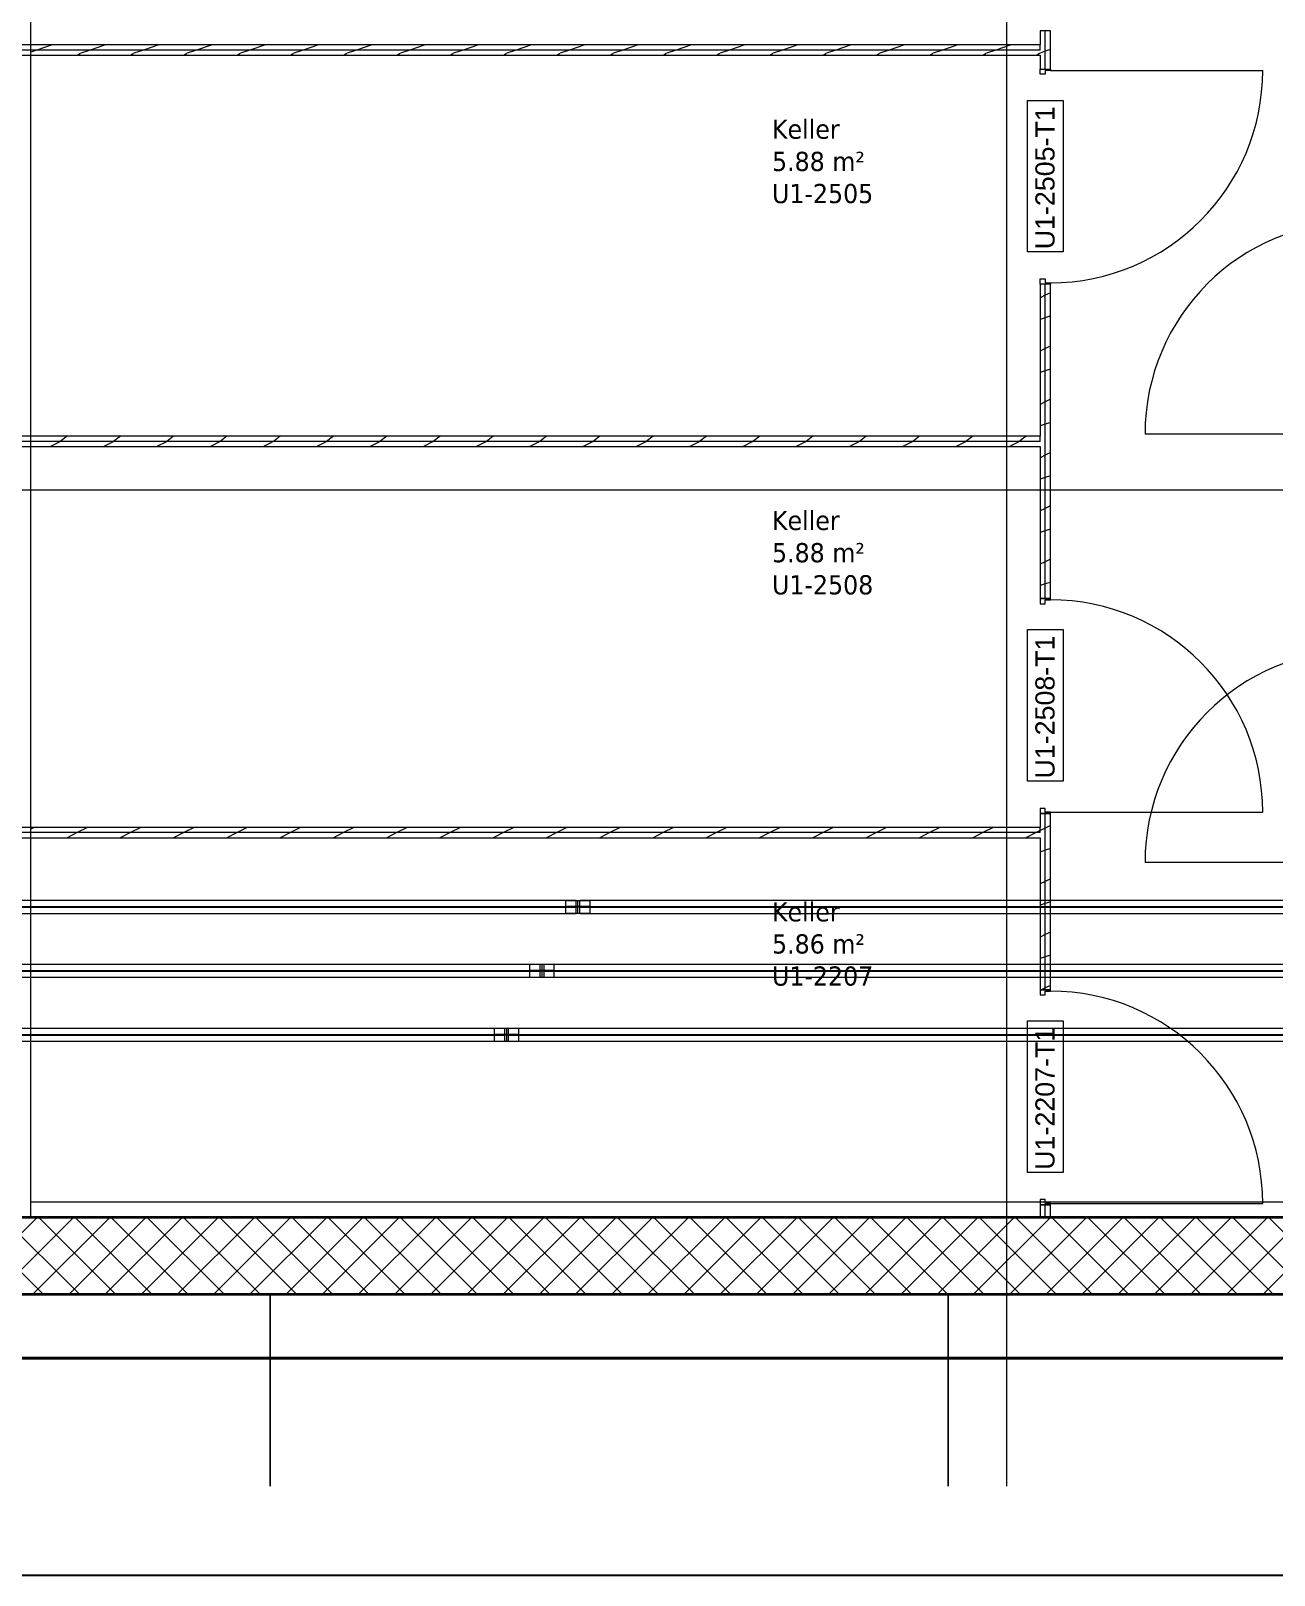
# Model space of a CAD drawing. Extents: x -982 to 937, y -179 to 616.
# Drawn here: x -816.6 to -719.4, y -174.5 to -53.7 of the extents above; entities that cross this region are included whole.
import ezdxf
from ezdxf.lldxf.tags import DXFTag

# ---------------------------------------------------------------- set-up
doc = ezdxf.new("R2010")
doc.units = 0
doc.layers.get('0').update_dxf_attribs({"lineweight": 13})
doc.layers.add('A-____-MATC-OTLN', color=7, linetype='Strichpunkt - Mittel', lineweight=40, true_color=0x0080ff)
doc.layers.add('EL01_WAN_Röhre Boden', color=7, linetype='Continuous', lineweight=13, true_color=0xff6666)
for name, color, linetype, lineweight in [('A-AREA-____-IDEN', 7, 'Continuous', 5), ('A-DOOR-____-IDEN', 7, 'Continuous', 5), ('A-DOOR-FRAM-MCUT', 7, 'Continuous', 9), ('A-DOOR-OPNG-OTLN', 7, 'Continuous', 9), ('A-FLOR-____-OVHD', 7, 'Strichpunkt - Fein', 9), ('A-WALL-____-MCUT', 7, 'Continuous', 35), ('A-WALL-____-PATT', 7, 'Continuous', 35), ('A-WALL-FNSH-MCUT', 7, 'Continuous', 35), ('C-PRKG-____-OTLN', 7, 'Continuous', 9), ('S-GRID-____-OTLN', 7, 'Continuous', 5)]:
    doc.layers.add(name, color=color, linetype=linetype, lineweight=lineweight)
doc.styles.get("Standard").update_dxf_attribs({"font": 'arial.ttf'})
tags = doc.linetypes.add('_Rasterlinie_', pattern=[0.375, 0.2, -0.05, 0.075, -0.05]).pattern_tags.tags
tags[10:11] = [DXFTag(74, 4), DXFTag(75, 0), DXFTag(340, '0'), DXFTag(46, 1.0), DXFTag(50, 0.0), DXFTag(44, 0.0), DXFTag(45, 0.0)]
tags[8:9] = [DXFTag(74, 4), DXFTag(75, 0), DXFTag(340, '0'), DXFTag(46, 1.0), DXFTag(50, 0.0), DXFTag(44, 0.0), DXFTag(45, 0.0)]
tags[6:7] = [DXFTag(74, 4), DXFTag(75, 0), DXFTag(340, '0'), DXFTag(46, 1.0), DXFTag(50, 0.0), DXFTag(44, 0.0), DXFTag(45, 0.0)]
tags[4:5] = [DXFTag(74, 4), DXFTag(75, 0), DXFTag(340, '0'), DXFTag(46, 1.0), DXFTag(50, 0.0), DXFTag(44, 0.0), DXFTag(45, 0.0)]
tags = doc.linetypes.add('ACAD_ISO03W100', pattern=[30, 12, -18]).pattern_tags.tags
tags[6:7] = [DXFTag(74, 4), DXFTag(75, 0), DXFTag(340, '0'), DXFTag(46, 0.0), DXFTag(50, 0.0), DXFTag(44, 0.0), DXFTag(45, 0.0)]
tags[4:5] = [DXFTag(74, 4), DXFTag(75, 0), DXFTag(340, '0'), DXFTag(46, 0.0), DXFTag(50, 0.0), DXFTag(44, 0.0), DXFTag(45, 0.0)]
tags = doc.linetypes.add('Strichpunkt - Fein', pattern=[0.2, 0.1, -0.05, 0, -0.05]).pattern_tags.tags
tags[10:11] = [DXFTag(74, 4), DXFTag(75, 0), DXFTag(340, '0'), DXFTag(46, 1.0), DXFTag(50, 0.0), DXFTag(44, 0.0), DXFTag(45, 0.0)]
tags[8:9] = [DXFTag(74, 4), DXFTag(75, 0), DXFTag(340, '0'), DXFTag(46, 1.0), DXFTag(50, 0.0), DXFTag(44, 0.0), DXFTag(45, 0.0)]
tags[6:7] = [DXFTag(74, 4), DXFTag(75, 0), DXFTag(340, '0'), DXFTag(46, 1.0), DXFTag(50, 0.0), DXFTag(44, 0.0), DXFTag(45, 0.0)]
tags[4:5] = [DXFTag(74, 4), DXFTag(75, 0), DXFTag(340, '0'), DXFTag(46, 1.0), DXFTag(50, 0.0), DXFTag(44, 0.0), DXFTag(45, 0.0)]
tags = doc.linetypes.add('Strichpunkt - Mittel', pattern=[0.35, 0.15, -0.1, 0, -0.1]).pattern_tags.tags
tags[10:11] = [DXFTag(74, 4), DXFTag(75, 0), DXFTag(340, '0'), DXFTag(46, 1.0), DXFTag(50, 0.0), DXFTag(44, 0.0), DXFTag(45, 0.0)]
tags[8:9] = [DXFTag(74, 4), DXFTag(75, 0), DXFTag(340, '0'), DXFTag(46, 1.0), DXFTag(50, 0.0), DXFTag(44, 0.0), DXFTag(45, 0.0)]
tags[6:7] = [DXFTag(74, 4), DXFTag(75, 0), DXFTag(340, '0'), DXFTag(46, 1.0), DXFTag(50, 0.0), DXFTag(44, 0.0), DXFTag(45, 0.0)]
tags[4:5] = [DXFTag(74, 4), DXFTag(75, 0), DXFTag(340, '0'), DXFTag(46, 1.0), DXFTag(50, 0.0), DXFTag(44, 0.0), DXFTag(45, 0.0)]
tags = doc.linetypes.add('STRICHPUNKT2', pattern=[12.7, 6.35, -3.175, 0, -3.175]).pattern_tags.tags
tags[10:11] = [DXFTag(74, 4), DXFTag(75, 0), DXFTag(340, '0'), DXFTag(46, 0.0), DXFTag(50, 0.0), DXFTag(44, 0.0), DXFTag(45, 0.0)]
tags[8:9] = [DXFTag(74, 4), DXFTag(75, 0), DXFTag(340, '0'), DXFTag(46, 0.0), DXFTag(50, 0.0), DXFTag(44, 0.0), DXFTag(45, 0.0)]
tags[6:7] = [DXFTag(74, 4), DXFTag(75, 0), DXFTag(340, '0'), DXFTag(46, 0.0), DXFTag(50, 0.0), DXFTag(44, 0.0), DXFTag(45, 0.0)]
tags[4:5] = [DXFTag(74, 4), DXFTag(75, 0), DXFTag(340, '0'), DXFTag(46, 0.0), DXFTag(50, 0.0), DXFTag(44, 0.0), DXFTag(45, 0.0)]

# ---------------------------------------------------------------- blocks, each defined once
blk = doc.blocks.new('Referenz-A0UJ2GQRXE', base_point=(-954.02, -167.52))
at = {"layer": 'A-____-MATC-OTLN', "color": 0, "linetype": 'Strichpunkt - Mittel', "ltscale": 0.4}
blk.add_line((-948.54, -157.51), (367.82, -157.51), dxfattribs=at)
at = {"layer": 'A-DOOR-____-IDEN', "color": 0, "linetype": 'Continuous', "ltscale": 0.13}
for p, q in [((-738.65, -71.01), (-738.65, -59.17)), ((-738.65, -59.17), (-735.87, -59.17)), ((-735.87, -59.17), (-735.87, -71.01)), ((-735.87, -71.01), (-738.65, -71.01)), ((-738.65, -112.39), (-738.65, -100.55)), ((-738.65, -100.55), (-735.87, -100.55)), ((-735.87, -100.55), (-735.87, -112.39)), ((-735.87, -112.39), (-738.65, -112.39)), ((-738.65, -142.98), (-738.65, -131.14)), ((-738.65, -131.14), (-735.87, -131.14)), ((-735.87, -131.14), (-735.87, -142.98)), ((-735.87, -142.98), (-738.65, -142.98))]:
    blk.add_line(p, q, dxfattribs=at)
at = {"layer": 'A-DOOR-FRAM-MCUT', "color": 0, "linetype": 'Continuous', "ltscale": 0.13}
for p, q in [((-737.66, -56.73), (-736.86, -56.73)), ((-737.66, -57.13), (-737.66, -56.73)), ((-736.86, -56.73), (-736.86, -56.83)), ((-737.26, -57.13), (-737.66, -57.13)), ((-737.26, -56.83), (-737.26, -57.13)), ((-736.86, -56.83), (-737.26, -56.83)), ((-737.66, -73.13), (-737.26, -73.13)), ((-737.66, -73.53), (-737.66, -73.13)), ((-736.86, -73.53), (-737.66, -73.53)), ((-737.26, -73.13), (-737.26, -73.43)), ((-737.26, -73.43), (-736.86, -73.43)), ((-736.86, -73.43), (-736.86, -73.53)), ((-736.86, -98.12), (-737.66, -98.12)), ((-737.66, -98.12), (-737.66, -98.52)), ((-737.66, -98.52), (-737.26, -98.52)), ((-737.26, -98.52), (-737.26, -98.22)), ((-737.26, -98.22), (-736.86, -98.22)), ((-736.86, -98.22), (-736.86, -98.12)), ((-737.26, -114.52), (-737.66, -114.52)), ((-737.66, -114.52), (-737.66, -114.92)), ((-737.26, -114.82), (-737.26, -114.52)), ((-737.66, -114.92), (-736.86, -114.92)), ((-736.86, -114.82), (-737.26, -114.82)), ((-736.86, -114.92), (-736.86, -114.82)), ((-736.86, -128.71), (-737.66, -128.71)), ((-737.66, -128.71), (-737.66, -129.11)), ((-737.66, -129.11), (-737.26, -129.11)), ((-737.26, -129.11), (-737.26, -128.81)), ((-737.26, -128.81), (-736.86, -128.81)), ((-736.86, -128.81), (-736.86, -128.71)), ((-737.26, -145.11), (-737.66, -145.11)), ((-737.66, -145.11), (-737.66, -145.51)), ((-737.66, -145.51), (-736.86, -145.51)), ((-737.26, -145.41), (-737.26, -145.11)), ((-736.86, -145.41), (-737.26, -145.41)), ((-736.86, -145.51), (-736.86, -145.41))]:
    blk.add_line(p, q, dxfattribs=at)
at = {"layer": 'A-DOOR-OPNG-OTLN', "color": 0, "linetype": 'Continuous', "ltscale": 0.13}
for p, q in [((-736.86, -56.83), (-720.26, -56.83)), ((-712.86, -85.26), (-729.46, -85.26)), ((-736.86, -114.82), (-720.26, -114.82)), ((-712.86, -118.76), (-729.46, -118.76)), ((-736.86, -145.41), (-720.26, -145.41))]:
    blk.add_line(p, q, dxfattribs=at)
for centre, major_axis in [((-736.86, -56.83), (0, -16.6)), ((-712.86, -85.26), (0, 16.6)), ((-736.86, -114.82), (16.6, 0)), ((-712.86, -118.76), (0, 16.6)), ((-736.86, -145.41), (16.6, 0))]:
    blk.add_ellipse(centre, major_axis=major_axis, ratio=1, start_param=0, end_param=1.570796, dxfattribs=at)
at = {"layer": 'A-FLOR-____-OVHD', "color": 0, "linetype": 'Strichpunkt - Fein', "ltscale": 0.13}
for p, q in [((-668.66, -145.31), (-816.56, -145.31)), ((-44.16, -146.51), (-808.06, -146.51))]:
    blk.add_line(p, q, dxfattribs=at)
at = {"layer": 'A-WALL-____-MCUT', "color": 0, "linetype": 'Continuous', "lineweight": 9, "ltscale": 0.13}
for p, q in [((-737.26, -56.73), (-737.26, -53.73)), ((-737.66, -55.23), (-892.06, -55.23)), ((-737.66, -55.23), (-737.66, -54.83)), ((-737.26, -98.12), (-737.26, -73.53)), ((-737.66, -85.83), (-737.66, -85.43)), ((-737.66, -85.83), (-887.16, -85.83)), ((-737.26, -128.71), (-737.26, -114.92)), ((-737.66, -116.42), (-892.46, -116.42)), ((-737.66, -116.42), (-737.66, -116.02)), ((-737.26, -146.51), (-737.26, -145.51))]:
    blk.add_line(p, q, dxfattribs=at)
at = {"layer": 'A-WALL-____-MCUT', "color": 0, "linetype": 'Continuous', "ltscale": 0.35}
for p, q in [((-667.46, -146.51), (-882.06, -146.51)), ((-922.86, -152.51), (-655.46, -152.51))]:
    blk.add_line(p, q, dxfattribs=at)
at = {"layer": 'A-WALL-____-PATT', "color": 0, "linetype": 'Continuous', "lineweight": 9, "ltscale": 0.13}
for p, q in [((-737.55, -53.73), (-737.66, -53.79)), ((-816.09, -55.23), (-816.56, -55.39)), ((-814.89, -54.83), (-816.09, -55.23)), ((-812.69, -55.49), (-812.88, -55.63)), ((-811.93, -55.23), (-812.66, -55.48)), ((-810.73, -54.83), (-811.93, -55.23)), ((-808.53, -55.49), (-808.72, -55.63)), ((-807.76, -55.23), (-808.5, -55.48)), ((-806.56, -54.83), (-807.76, -55.23)), ((-804.36, -55.49), (-804.55, -55.63)), ((-803.6, -55.23), (-804.33, -55.48)), ((-802.4, -54.83), (-803.6, -55.23)), ((-800.2, -55.49), (-800.39, -55.63)), ((-799.43, -55.23), (-800.17, -55.48)), ((-798.23, -54.83), (-799.43, -55.23)), ((-796.03, -55.49), (-796.22, -55.63)), ((-795.27, -55.23), (-796, -55.48)), ((-794.07, -54.83), (-795.27, -55.23)), ((-791.87, -55.49), (-792.06, -55.63)), ((-791.1, -55.23), (-791.84, -55.48)), ((-789.9, -54.83), (-791.1, -55.23)), ((-787.7, -55.49), (-787.89, -55.63)), ((-786.94, -55.23), (-787.67, -55.48)), ((-785.74, -54.83), (-786.94, -55.23)), ((-783.54, -55.49), (-783.73, -55.63)), ((-782.77, -55.23), (-783.51, -55.48)), ((-781.57, -54.83), (-782.77, -55.23)), ((-779.37, -55.49), (-779.56, -55.63)), ((-778.61, -55.23), (-779.34, -55.48)), ((-777.41, -54.83), (-778.61, -55.23)), ((-775.21, -55.49), (-775.4, -55.63)), ((-774.45, -55.23), (-775.18, -55.48)), ((-773.25, -54.83), (-774.45, -55.23)), ((-771.04, -55.49), (-771.23, -55.63)), ((-770.28, -55.23), (-771.01, -55.48)), ((-769.08, -54.83), (-770.28, -55.23)), ((-766.88, -55.49), (-767.07, -55.63)), ((-766.12, -55.23), (-766.85, -55.48)), ((-764.92, -54.83), (-766.12, -55.23)), ((-762.71, -55.49), (-762.9, -55.63)), ((-761.95, -55.23), (-762.68, -55.48)), ((-760.75, -54.83), (-761.95, -55.23)), ((-758.55, -55.49), (-758.74, -55.63)), ((-757.79, -55.23), (-758.52, -55.48)), ((-756.59, -54.83), (-757.79, -55.23)), ((-754.38, -55.49), (-754.57, -55.63)), ((-753.62, -55.23), (-754.35, -55.48)), ((-752.42, -54.83), (-753.62, -55.23)), ((-750.22, -55.49), (-750.41, -55.63)), ((-749.46, -55.23), (-750.19, -55.48)), ((-748.26, -54.83), (-749.46, -55.23)), ((-746.05, -55.49), (-746.24, -55.63)), ((-745.29, -55.23), (-746.02, -55.48)), ((-744.09, -54.83), (-745.29, -55.23)), ((-741.88, -55.49), (-742.08, -55.63)), ((-741.13, -55.23), (-741.86, -55.48)), ((-739.93, -54.83), (-741.13, -55.23)), ((-737.72, -55.49), (-737.91, -55.63)), ((-737.66, -55.47), (-737.69, -55.48)), ((-737.26, -55.33), (-737.66, -55.47)), ((-736.86, -55.2), (-737.26, -55.33)), ((-737.26, -74.41), (-737.66, -74.61)), ((-736.86, -74.21), (-737.26, -74.41)), ((-736.86, -76.02), (-737.26, -76.16)), ((-737.26, -76.16), (-737.66, -76.29)), ((-736.86, -78.38), (-737.26, -78.58)), ((-737.26, -78.58), (-737.66, -78.78)), ((-737.26, -80.32), (-737.66, -80.45)), ((-736.86, -80.19), (-737.26, -80.32)), ((-737.26, -82.74), (-737.66, -82.94)), ((-736.86, -82.54), (-737.26, -82.74)), ((-737.26, -84.49), (-737.66, -84.62)), ((-736.86, -84.35), (-737.26, -84.49)), ((-813.73, -85.43), (-814.26, -85.83)), ((-809.56, -85.43), (-810.1, -85.83)), ((-805.4, -85.43), (-805.93, -85.83)), ((-801.23, -85.43), (-801.77, -85.83)), ((-797.07, -85.43), (-797.6, -85.83)), ((-792.9, -85.43), (-793.44, -85.83)), ((-788.74, -85.43), (-789.27, -85.83)), ((-784.57, -85.43), (-785.11, -85.83)), ((-780.41, -85.43), (-780.94, -85.83)), ((-776.24, -85.43), (-776.78, -85.83)), ((-772.08, -85.43), (-772.61, -85.83)), ((-767.91, -85.43), (-768.45, -85.83)), ((-763.75, -85.43), (-764.28, -85.83)), ((-759.58, -85.43), (-760.12, -85.83)), ((-755.42, -85.43), (-755.95, -85.83)), ((-751.25, -85.43), (-751.79, -85.83)), ((-747.09, -85.43), (-747.62, -85.83)), ((-742.92, -85.43), (-743.46, -85.83)), ((-738.76, -85.43), (-739.29, -85.83)), ((-814.3, -85.86), (-815.03, -86.23)), ((-814.26, -85.83), (-814.36, -85.9)), ((-810.13, -85.86), (-810.86, -86.23)), ((-810.1, -85.83), (-810.19, -85.9)), ((-805.97, -85.86), (-806.7, -86.23)), ((-805.93, -85.83), (-806.03, -85.9)), ((-801.81, -85.86), (-802.53, -86.23)), ((-801.77, -85.83), (-801.86, -85.9)), ((-797.64, -85.86), (-798.37, -86.23)), ((-797.6, -85.83), (-797.7, -85.9)), ((-793.48, -85.86), (-794.2, -86.23)), ((-793.44, -85.83), (-793.53, -85.9)), ((-789.31, -85.86), (-790.04, -86.23)), ((-789.27, -85.83), (-789.37, -85.9)), ((-785.15, -85.86), (-785.87, -86.23)), ((-785.11, -85.83), (-785.2, -85.89)), ((-780.98, -85.86), (-781.71, -86.23)), ((-780.94, -85.83), (-781.03, -85.89)), ((-776.82, -85.86), (-777.54, -86.23)), ((-776.78, -85.83), (-776.87, -85.89)), ((-772.65, -85.86), (-773.38, -86.23)), ((-772.61, -85.83), (-772.7, -85.89)), ((-768.49, -85.86), (-769.21, -86.23)), ((-768.45, -85.83), (-768.54, -85.89)), ((-764.32, -85.86), (-765.05, -86.23)), ((-764.28, -85.83), (-764.37, -85.89)), ((-760.16, -85.86), (-760.88, -86.23)), ((-760.12, -85.83), (-760.21, -85.89)), ((-755.99, -85.86), (-756.72, -86.23)), ((-755.95, -85.83), (-756.04, -85.89)), ((-751.83, -85.86), (-752.55, -86.23)), ((-751.79, -85.83), (-751.88, -85.89)), ((-747.66, -85.86), (-748.39, -86.23)), ((-747.62, -85.83), (-747.71, -85.89)), ((-743.5, -85.86), (-744.22, -86.23)), ((-743.46, -85.83), (-743.55, -85.89)), ((-739.33, -85.86), (-740.06, -86.23)), ((-739.29, -85.83), (-739.38, -85.89)), ((-737.26, -86.91), (-737.66, -87.11)), ((-736.86, -86.71), (-737.26, -86.91)), ((-737.26, -88.65), (-737.66, -88.78)), ((-736.86, -88.52), (-737.26, -88.65)), ((-737.26, -91.07), (-737.66, -91.27)), ((-736.86, -90.87), (-737.26, -91.07)), ((-737.26, -92.82), (-737.66, -92.95)), ((-736.86, -92.68), (-737.26, -92.82)), ((-737.26, -95.24), (-737.66, -95.44)), ((-736.86, -95.04), (-737.26, -95.24)), ((-737.26, -96.98), (-737.66, -97.11)), ((-736.86, -96.85), (-737.26, -96.98)), ((-736.86, -115.86), (-737.26, -116.06)), ((-816.3, -116.02), (-816.56, -116.15)), ((-812.93, -116.42), (-813.73, -116.82)), ((-812.13, -116.02), (-812.93, -116.42)), ((-808.77, -116.42), (-809.57, -116.82)), ((-807.97, -116.02), (-808.77, -116.42)), ((-804.6, -116.42), (-805.4, -116.82)), ((-803.8, -116.02), (-804.6, -116.42)), ((-800.44, -116.42), (-801.24, -116.82)), ((-799.64, -116.02), (-800.44, -116.42)), ((-796.27, -116.42), (-797.07, -116.82)), ((-795.47, -116.02), (-796.27, -116.42)), ((-792.11, -116.42), (-792.91, -116.82)), ((-791.31, -116.02), (-792.11, -116.42)), ((-787.94, -116.42), (-788.74, -116.82)), ((-787.14, -116.02), (-787.94, -116.42)), ((-783.78, -116.42), (-784.58, -116.82)), ((-782.98, -116.02), (-783.78, -116.42)), ((-779.61, -116.42), (-780.41, -116.82)), ((-778.81, -116.02), (-779.61, -116.42)), ((-775.45, -116.42), (-776.25, -116.82)), ((-774.65, -116.02), (-775.45, -116.42)), ((-771.29, -116.42), (-772.09, -116.82)), ((-770.49, -116.02), (-771.29, -116.42)), ((-767.12, -116.42), (-767.92, -116.82)), ((-766.32, -116.02), (-767.12, -116.42)), ((-762.96, -116.42), (-763.76, -116.82)), ((-762.16, -116.02), (-762.96, -116.42)), ((-758.79, -116.42), (-759.59, -116.82)), ((-757.99, -116.02), (-758.79, -116.42)), ((-754.63, -116.42), (-755.43, -116.82)), ((-753.83, -116.02), (-754.63, -116.42)), ((-750.46, -116.42), (-751.26, -116.82)), ((-749.66, -116.02), (-750.46, -116.42)), ((-746.3, -116.42), (-747.1, -116.82)), ((-745.5, -116.02), (-746.3, -116.42)), ((-742.13, -116.42), (-742.93, -116.82)), ((-741.33, -116.02), (-742.13, -116.42)), ((-737.97, -116.42), (-738.77, -116.82)), ((-737.66, -116.26), (-737.97, -116.42)), ((-737.26, -116.06), (-737.66, -116.26)), ((-737.26, -117.8), (-737.66, -117.94)), ((-736.86, -117.67), (-737.26, -117.8)), ((-737.26, -120.23), (-737.66, -120.43)), ((-736.86, -120.03), (-737.26, -120.23)), ((-736.86, -121.84), (-737.26, -121.97)), ((-737.26, -121.97), (-737.66, -122.1)), ((-736.86, -124.19), (-737.26, -124.39)), ((-737.26, -124.39), (-737.66, -124.59)), ((-737.26, -126.13), (-737.66, -126.27)), ((-736.86, -126), (-737.26, -126.13)), ((-737.26, -128.56), (-737.56, -128.71)), ((-736.86, -128.36), (-737.26, -128.56)), ((-822.06, -152.51), (-816.06, -146.51)), ((-815.6, -152.51), (-821.6, -146.51)), ((-819.23, -152.51), (-813.23, -146.51)), ((-812.77, -152.51), (-818.77, -146.51)), ((-816.4, -152.51), (-810.4, -146.51)), ((-809.94, -152.51), (-815.94, -146.51)), ((-813.57, -152.51), (-807.57, -146.51)), ((-807.11, -152.51), (-813.11, -146.51)), ((-810.74, -152.51), (-804.74, -146.51)), ((-804.29, -152.51), (-810.29, -146.51)), ((-807.91, -152.51), (-801.91, -146.51)), ((-801.46, -152.51), (-807.46, -146.51)), ((-805.09, -152.51), (-799.09, -146.51)), ((-798.63, -152.51), (-804.63, -146.51)), ((-802.26, -152.51), (-796.26, -146.51)), ((-795.8, -152.51), (-801.8, -146.51)), ((-799.43, -152.51), (-793.43, -146.51)), ((-792.97, -152.51), (-798.97, -146.51)), ((-796.6, -152.51), (-790.6, -146.51)), ((-790.14, -152.51), (-796.14, -146.51)), ((-793.77, -152.51), (-787.77, -146.51)), ((-787.32, -152.51), (-793.32, -146.51)), ((-790.94, -152.51), (-784.94, -146.51)), ((-784.49, -152.51), (-790.49, -146.51)), ((-788.11, -152.51), (-782.11, -146.51)), ((-781.66, -152.51), (-787.66, -146.51)), ((-785.29, -152.51), (-779.29, -146.51)), ((-778.83, -152.51), (-784.83, -146.51)), ((-782.46, -152.51), (-776.46, -146.51)), ((-776, -152.51), (-782, -146.51)), ((-779.63, -152.51), (-773.63, -146.51)), ((-773.17, -152.51), (-779.17, -146.51)), ((-776.8, -152.51), (-770.8, -146.51)), ((-770.34, -152.51), (-776.34, -146.51)), ((-773.97, -152.51), (-767.97, -146.51)), ((-767.52, -152.51), (-773.52, -146.51)), ((-771.14, -152.51), (-765.14, -146.51)), ((-764.69, -152.51), (-770.69, -146.51)), ((-768.32, -152.51), (-762.32, -146.51)), ((-761.86, -152.51), (-767.86, -146.51)), ((-765.49, -152.51), (-759.49, -146.51)), ((-759.03, -152.51), (-765.03, -146.51)), ((-762.66, -152.51), (-756.66, -146.51)), ((-756.2, -152.51), (-762.2, -146.51)), ((-759.83, -152.51), (-753.83, -146.51)), ((-753.37, -152.51), (-759.37, -146.51)), ((-757, -152.51), (-751, -146.51)), ((-750.55, -152.51), (-756.55, -146.51)), ((-754.17, -152.51), (-748.17, -146.51)), ((-747.72, -152.51), (-753.72, -146.51)), ((-751.35, -152.51), (-745.35, -146.51)), ((-744.89, -152.51), (-750.89, -146.51)), ((-748.52, -152.51), (-742.52, -146.51)), ((-742.06, -152.51), (-748.06, -146.51)), ((-745.69, -152.51), (-739.69, -146.51)), ((-739.23, -152.51), (-745.23, -146.51)), ((-742.86, -152.51), (-736.86, -146.51)), ((-736.4, -152.51), (-742.4, -146.51)), ((-740.03, -152.51), (-734.03, -146.51)), ((-733.58, -152.51), (-739.58, -146.51)), ((-737.2, -152.51), (-731.2, -146.51)), ((-730.75, -152.51), (-736.75, -146.51)), ((-734.37, -152.51), (-728.37, -146.51)), ((-727.92, -152.51), (-733.92, -146.51)), ((-731.55, -152.51), (-725.55, -146.51)), ((-725.09, -152.51), (-731.09, -146.51)), ((-728.72, -152.51), (-722.72, -146.51)), ((-722.26, -152.51), (-728.26, -146.51)), ((-725.89, -152.51), (-719.89, -146.51)), ((-719.43, -152.51), (-725.43, -146.51)), ((-723.06, -152.51), (-717.06, -146.51)), ((-716.6, -152.51), (-722.6, -146.51)), ((-720.23, -152.51), (-714.23, -146.51)), ((-713.78, -152.51), (-719.78, -146.51))]:
    blk.add_line(p, q, dxfattribs=at)
at = {"layer": 'A-WALL-FNSH-MCUT', "color": 0, "linetype": 'Continuous', "lineweight": 9, "ltscale": 0.13}
for p, q in [((-816.56, -146.51), (-816.56, 31.59)), ((-737.66, -53.73), (-737.66, -54.83)), ((-736.86, -53.73), (-737.66, -53.73)), ((-736.86, -56.73), (-736.86, -53.73)), ((-737.66, -54.83), (-892.06, -54.83)), ((-892.06, -55.63), (-737.66, -55.63)), ((-737.66, -55.63), (-737.66, -56.73)), ((-737.66, -56.73), (-736.86, -56.73)), ((-737.66, -73.53), (-737.66, -85.43)), ((-736.86, -73.53), (-737.66, -73.53)), ((-736.86, -98.12), (-736.86, -73.53)), ((-737.66, -85.43), (-887.16, -85.43)), ((-887.16, -86.23), (-737.66, -86.23)), ((-737.66, -86.23), (-737.66, -98.12)), ((-737.66, -98.12), (-736.86, -98.12)), ((-737.66, -114.92), (-737.66, -116.02)), ((-736.86, -114.92), (-737.66, -114.92)), ((-736.86, -128.71), (-736.86, -114.92)), ((-737.66, -116.02), (-892.06, -116.02)), ((-882.06, -116.82), (-737.66, -116.82)), ((-737.66, -116.82), (-737.66, -128.71)), ((-737.66, -128.71), (-736.86, -128.71)), ((-737.66, -145.51), (-737.66, -146.51)), ((-736.86, -145.51), (-737.66, -145.51)), ((-736.86, -146.51), (-736.86, -145.51))]:
    blk.add_line(p, q, dxfattribs=at)
at = {"layer": 'C-PRKG-____-OTLN', "color": 0, "linetype": 'Continuous', "ltscale": 0.13}
for p, q in [((-797.86, -152.52), (-850.86, -152.52)), ((-797.86, -152.52), (-850.86, -152.52)), ((-850.86, -152.52), (-797.86, -152.52)), ((-744.86, -152.52), (-797.86, -152.52)), ((-797.86, -167.52), (-797.86, -152.52)), ((-744.86, -152.52), (-797.86, -152.52)), ((-797.86, -152.52), (-797.86, -167.52)), ((-797.86, -167.52), (-797.86, -152.52)), ((-797.86, -152.52), (-744.86, -152.52)), ((-797.86, -152.52), (-797.86, -152.52)), ((-797.86, -167.52), (-797.86, -152.52)), ((-797.86, -167.52), (-797.86, -152.52)), ((-797.86, -152.52), (-797.86, -167.52)), ((-797.86, -152.52), (-797.86, -152.52)), ((-744.86, -167.52), (-744.86, -152.52)), ((-744.86, -167.52), (-744.86, -152.52)), ((-744.86, -152.52), (-744.86, -167.52)), ((-744.86, -152.52), (-744.86, -152.52)), ((-674.86, -152.52), (-744.86, -152.52)), ((-674.86, -152.52), (-744.86, -152.52)), ((-744.86, -152.52), (-744.86, -167.52)), ((-744.86, -167.52), (-744.86, -152.52)), ((-744.86, -152.52), (-674.86, -152.52)), ((-744.86, -152.52), (-744.86, -152.52))]:
    blk.add_line(p, q, dxfattribs=at)
at = {"layer": 'S-GRID-____-OTLN', "color": 0, "linetype": '_Rasterlinie_', "ltscale": 0.13}
for p, q in [((-740.26, -167.52), (-740.26, 592.59)), ((-948.54, -89.61), (290.33, -89.61)), ((-948.54, -152.51), (290.33, -152.51))]:
    blk.add_line(p, q, dxfattribs=at)
at = {"layer": 'A-AREA-____-IDEN', "color": 0, "linetype": 'Continuous', "ltscale": 0.13, "char_height": 1.5, "attachment_point": 1}
for s, insert in [('{\\W0.9;\\fVerdana;Keller}', (-758.62, -60.67)), ('{\\W0.9;\\fVerdana;5.88 m²}', (-758.62, -63.19)), ('{\\W0.9;\\fVerdana;U1-2505}', (-758.62, -65.7)), ('{\\W0.9;\\fVerdana;Keller}', (-758.62, -91.26)), ('{\\W0.9;\\fVerdana;5.88 m²}', (-758.62, -93.78)), ('{\\W0.9;\\fVerdana;U1-2508}', (-758.62, -96.29)), ('{\\W0.9;\\fVerdana;Keller}', (-758.62, -121.86)), ('{\\W0.9;\\fVerdana;5.86 m²}', (-758.62, -124.37)), ('{\\W0.9;\\fVerdana;U1-2207}', (-758.62, -126.88))]:
    blk.add_mtext(s, dxfattribs=dict(at, insert=insert))
at = {"layer": 'A-DOOR-____-IDEN', "color": 0, "linetype": 'Continuous', "ltscale": 0.13, "char_height": 1.5, "attachment_point": 1, "rotation": 90}
for s, insert in [('{\\fArial;U1-2505-T1}', (-738.03, -70.81)), ('{\\fArial;U1-2508-T1}', (-738.03, -112.19)), ('{\\fArial;U1-2207-T1}', (-738.03, -142.78))]:
    blk.add_mtext(s, dxfattribs=dict(at, insert=insert))
blk = doc.blocks.new('Wickelfalzrohr-A0UJ2GQTXE', base_point=(-896.74, -127.73))
at = {"color": 0, "linetype": 'ByBlock', "lineweight": -2, "ltscale": 0.13}
for p, q in [((-776.74, -126.73), (-896.74, -126.73)), ((-896.74, -127.02), (-896.74, -126.73)), ((-776.74, -127.02), (-776.74, -126.73)), ((-896.74, -127.43), (-896.74, -127.02)), ((-896.74, -127.73), (-896.74, -127.43)), ((-896.74, -127.73), (-776.74, -127.73)), ((-776.74, -127.43), (-776.74, -127.02)), ((-776.74, -127.73), (-776.74, -127.43))]:
    blk.add_line(p, q, dxfattribs=at)
at = {"color": 0, "linetype": 'STRICHPUNKT2', "lineweight": 25, "ltscale": 0.25}
blk.add_line((-896.74, -127.23), (-776.74, -127.23), dxfattribs=at)
blk = doc.blocks.new('Wickelfalzrohr-A0UJ2GRDXE', base_point=(-893.94, -122.73))
at = {"color": 0, "linetype": 'ByBlock', "lineweight": -2, "ltscale": 0.13}
for p, q in [((-773.94, -121.73), (-893.94, -121.73)), ((-893.94, -122.02), (-893.94, -121.73)), ((-773.94, -122.02), (-773.94, -121.73)), ((-893.94, -122.43), (-893.94, -122.02)), ((-893.94, -122.73), (-893.94, -122.43)), ((-893.94, -122.73), (-773.94, -122.73)), ((-773.94, -122.43), (-773.94, -122.02)), ((-773.94, -122.73), (-773.94, -122.43))]:
    blk.add_line(p, q, dxfattribs=at)
at = {"color": 0, "linetype": 'STRICHPUNKT2', "lineweight": 25, "ltscale": 0.25}
blk.add_line((-893.94, -122.23), (-773.94, -122.23), dxfattribs=at)
blk = doc.blocks.new('Steckverbinder-A0UJ2GRPXE', base_point=(-774.74, -122.73))
at = {"color": 0, "linetype": 'ByBlock', "lineweight": -2, "ltscale": 0.13}
for p, q in [((-772.84, -121.74), (-774.74, -121.74)), ((-774.74, -122.02), (-774.74, -121.74)), ((-773.79, -122.73), (-773.79, -121.73)), ((-772.84, -122.02), (-772.84, -121.74)), ((-774.74, -122.43), (-774.74, -122.02)), ((-774.74, -122.72), (-774.74, -122.43)), ((-774.74, -122.72), (-772.84, -122.72)), ((-772.84, -122.43), (-772.84, -122.02)), ((-772.84, -122.72), (-772.84, -122.43))]:
    blk.add_line(p, q, dxfattribs=at)
at = {"color": 0, "linetype": 'STRICHPUNKT2', "lineweight": 25, "ltscale": 0.25}
blk.add_line((-772.84, -122.23), (-774.74, -122.23), dxfattribs=at)
blk = doc.blocks.new('Wickelfalzrohr-A0UJ2GRVXE', base_point=(-773.64, -122.73))
at = {"color": 0, "linetype": 'ByBlock', "lineweight": -2, "ltscale": 0.13}
for p, q in [((-653.64, -121.73), (-773.64, -121.73)), ((-773.64, -122.02), (-773.64, -121.73)), ((-653.64, -122.02), (-653.64, -121.73)), ((-773.64, -122.43), (-773.64, -122.02)), ((-773.64, -122.73), (-773.64, -122.43)), ((-773.64, -122.73), (-653.64, -122.73)), ((-653.64, -122.43), (-653.64, -122.02)), ((-653.64, -122.73), (-653.64, -122.43))]:
    blk.add_line(p, q, dxfattribs=at)
at = {"color": 0, "linetype": 'STRICHPUNKT2', "lineweight": 25, "ltscale": 0.25}
blk.add_line((-773.64, -122.23), (-653.64, -122.23), dxfattribs=at)
blk = doc.blocks.new('Wickelfalzrohr-A0UJ2GS1XE', base_point=(-899.51, -132.73))
at = {"color": 0, "linetype": 'ByBlock', "lineweight": -2, "ltscale": 0.13}
for p, q in [((-779.51, -131.73), (-899.51, -131.73)), ((-899.51, -132.02), (-899.51, -131.73)), ((-899.51, -132.43), (-899.51, -132.02)), ((-899.51, -132.73), (-899.51, -132.43)), ((-899.51, -132.73), (-779.51, -132.73)), ((-779.51, -132.02), (-779.51, -131.73)), ((-779.51, -132.43), (-779.51, -132.02)), ((-779.51, -132.73), (-779.51, -132.43))]:
    blk.add_line(p, q, dxfattribs=at)
at = {"color": 0, "linetype": 'STRICHPUNKT2', "lineweight": 25, "ltscale": 0.25}
blk.add_line((-899.51, -132.23), (-779.51, -132.23), dxfattribs=at)
blk = doc.blocks.new('Steckverbinder-A0UJ2GS7XE', base_point=(-780.31, -132.73))
at = {"color": 0, "linetype": 'ByBlock', "lineweight": -2, "ltscale": 0.13}
for p, q in [((-778.41, -131.74), (-780.31, -131.74)), ((-780.31, -132.02), (-780.31, -131.74)), ((-780.31, -132.43), (-780.31, -132.02)), ((-780.31, -132.72), (-780.31, -132.43)), ((-780.31, -132.72), (-778.41, -132.72)), ((-779.36, -132.73), (-779.36, -131.73)), ((-778.41, -132.02), (-778.41, -131.74)), ((-778.41, -132.43), (-778.41, -132.02)), ((-778.41, -132.72), (-778.41, -132.43))]:
    blk.add_line(p, q, dxfattribs=at)
at = {"color": 0, "linetype": 'STRICHPUNKT2', "lineweight": 25, "ltscale": 0.25}
blk.add_line((-778.41, -132.23), (-780.31, -132.23), dxfattribs=at)
blk = doc.blocks.new('Wickelfalzrohr-A0UJ2GSHXE', base_point=(-779.21, -132.73))
at = {"color": 0, "linetype": 'ByBlock', "lineweight": -2, "ltscale": 0.13}
for p, q in [((-659.21, -131.73), (-779.21, -131.73)), ((-779.21, -132.02), (-779.21, -131.73)), ((-779.21, -132.43), (-779.21, -132.02)), ((-779.21, -132.73), (-779.21, -132.43)), ((-779.21, -132.73), (-659.21, -132.73)), ((-659.21, -132.02), (-659.21, -131.73)), ((-659.21, -132.43), (-659.21, -132.02)), ((-659.21, -132.73), (-659.21, -132.43))]:
    blk.add_line(p, q, dxfattribs=at)
at = {"color": 0, "linetype": 'STRICHPUNKT2', "lineweight": 25, "ltscale": 0.25}
blk.add_line((-779.21, -132.23), (-659.21, -132.23), dxfattribs=at)
blk = doc.blocks.new('Wickelfalzrohr-A0UJ2GWDXE', base_point=(-776.44, -127.73))
at = {"color": 0, "linetype": 'ByBlock', "lineweight": -2, "ltscale": 0.13}
for p, q in [((-656.44, -126.73), (-776.44, -126.73)), ((-776.44, -127.02), (-776.44, -126.73)), ((-656.44, -127.02), (-656.44, -126.73)), ((-776.44, -127.43), (-776.44, -127.02)), ((-776.44, -127.73), (-776.44, -127.43)), ((-776.44, -127.73), (-656.44, -127.73)), ((-656.44, -127.43), (-656.44, -127.02)), ((-656.44, -127.73), (-656.44, -127.43))]:
    blk.add_line(p, q, dxfattribs=at)
at = {"color": 0, "linetype": 'STRICHPUNKT2', "lineweight": 25, "ltscale": 0.25}
blk.add_line((-776.44, -127.23), (-656.44, -127.23), dxfattribs=at)
blk = doc.blocks.new('Steckverbinder-A0UJ2GZ3XE', base_point=(-777.54, -127.73))
at = {"color": 0, "linetype": 'ByBlock', "lineweight": -2, "ltscale": 0.13}
for p, q in [((-775.64, -126.74), (-777.54, -126.74)), ((-777.54, -127.02), (-777.54, -126.74)), ((-776.59, -127.73), (-776.59, -126.73)), ((-775.64, -127.02), (-775.64, -126.74)), ((-777.54, -127.43), (-777.54, -127.02)), ((-777.54, -127.72), (-777.54, -127.43)), ((-777.54, -127.72), (-775.64, -127.72)), ((-775.64, -127.43), (-775.64, -127.02)), ((-775.64, -127.72), (-775.64, -127.43))]:
    blk.add_line(p, q, dxfattribs=at)
at = {"color": 0, "linetype": 'STRICHPUNKT2', "lineweight": 25, "ltscale": 0.25}
blk.add_line((-775.64, -127.23), (-777.54, -127.23), dxfattribs=at)

msp = doc.modelspace()

# ---------------------------------------------------------------- linework, layer by layer
at = {"color": 0, "linetype": 'ByBlock', "lineweight": -2, "ltscale": 0.13}
msp.add_line((-982.42, -174.47), (607.58, -174.47), dxfattribs=at)

# ---------------------------------------------------------------- block references
at = {"color": 9, "lineweight": 25, "ltscale": 0.25, "true_color": 0xc0c0c0}
msp.add_blockref('Referenz-A0UJ2GQRXE', (-954.02, -167.52), dxfattribs=at)
at = {"layer": 'EL01_WAN_Röhre Boden', "color": 1, "linetype": 'ACAD_ISO03W100', "ltscale": 0.13, "true_color": 0xff0000}
for name, p in [('Wickelfalzrohr-A0UJ2GRDXE', (-893.94, -122.73)), ('Steckverbinder-A0UJ2GRPXE', (-774.74, -122.73)), ('Wickelfalzrohr-A0UJ2GRVXE', (-773.64, -122.73)), ('Wickelfalzrohr-A0UJ2GQTXE', (-896.74, -127.73)), ('Steckverbinder-A0UJ2GZ3XE', (-777.54, -127.73)), ('Wickelfalzrohr-A0UJ2GWDXE', (-776.44, -127.73)), ('Wickelfalzrohr-A0UJ2GS1XE', (-899.51, -132.73)), ('Steckverbinder-A0UJ2GS7XE', (-780.31, -132.73)), ('Wickelfalzrohr-A0UJ2GSHXE', (-779.21, -132.73))]:
    msp.add_blockref(name, p, dxfattribs=at)

doc.saveas('drawing.dxf')
